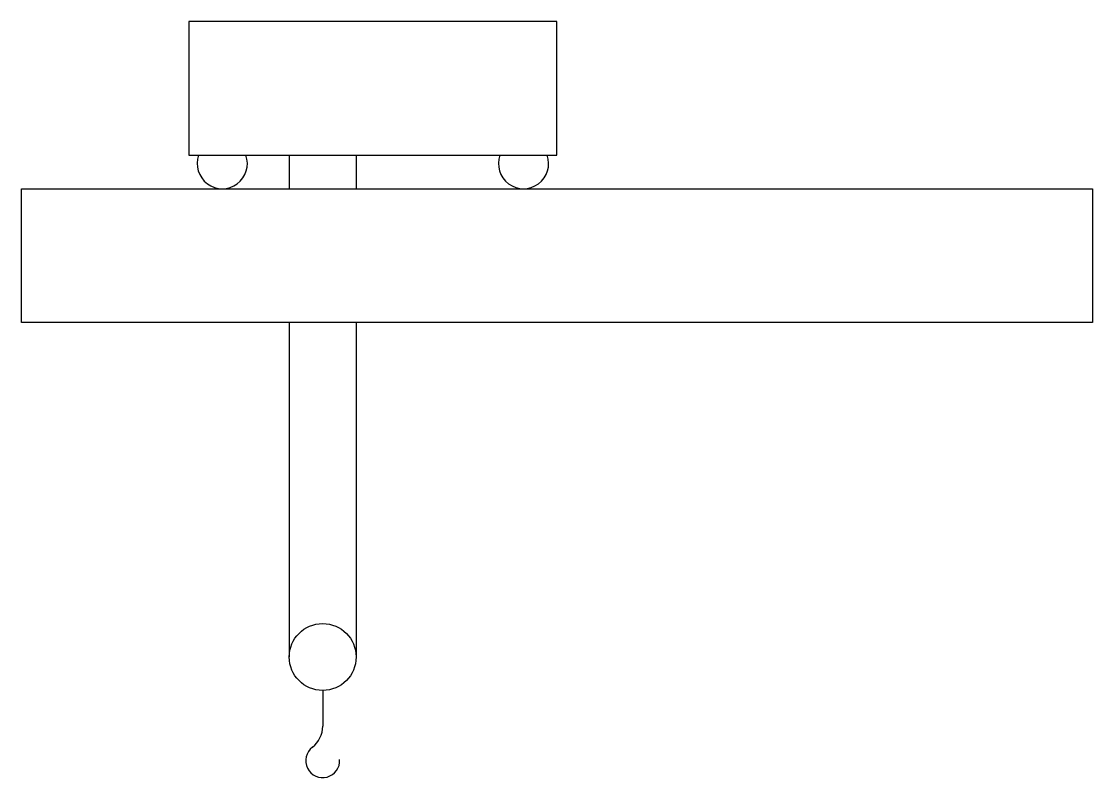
# Model space of a CAD drawing. Extents: x -20 to 20, y -19.5 to 8.8.
import ezdxf

# ---------------------------------------------------------------- set-up
doc = ezdxf.new("R2010")
doc.units = 0
doc.layers.add('1', color=7, linetype='CONTINUOUS')

msp = doc.modelspace()

# ---------------------------------------------------------------- linework, layer by layer
at = {"layer": '1', "color": 7, "linetype": 'CONTINUOUS'}
for p, q in [((0, 8.75), (-13.75, 8.75)), ((-13.75, 8.75), (-13.75, 3.75)), ((0, 3.75), (0, 8.75)), ((-13.75, 3.75), (0, 3.75)), ((-10, 3.75), (-10, 2.5)), ((-7.5, 3.75), (-7.5, 2.5)), ((-20, -2.5), (-20, 2.5)), ((-20, 2.5), (20, 2.5)), ((20, 2.5), (20, -2.5)), ((20, -2.5), (-20, -2.5)), ((-10, -2.5), (-10, -15)), ((-7.5, -2.5), (-7.5, -15)), ((-8.75, -16.25), (-8.75, -17.587))]:
    msp.add_line(p, q, dxfattribs=at)
msp.add_circle((-8.75, -15), 1.25, dxfattribs=at)
for centre, radius, start, end in [((-12.5, 3.4375), 0.9375, 160.5479278, 19.4742917), ((-1.25, 3.4375), 0.9375, 160.5479278, 19.4742917), ((-9.733602, -17.586933), 0.98415, 307.4488861, 360), ((-8.749452, -18.871874), 0.634376, 127.4488861, 3.8225222)]:
    msp.add_arc(centre, radius, start, end, dxfattribs=at)

doc.saveas('drawing.dxf')
